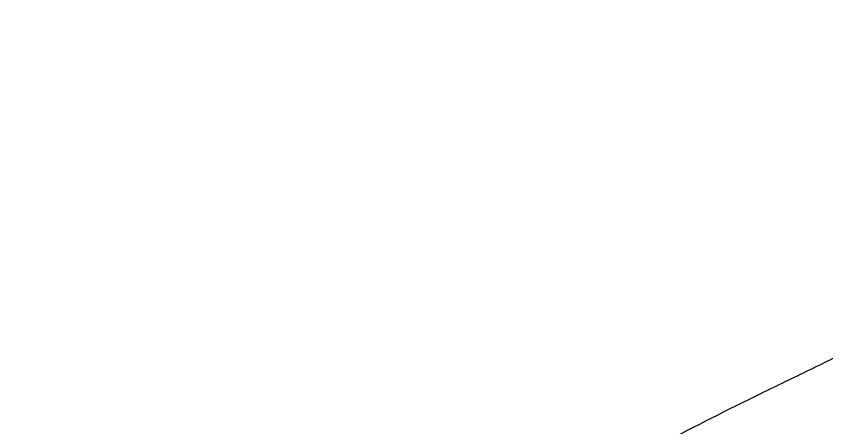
# Model space of a CAD drawing. Header units: millimetres. Extents: x 0 to 1818, y -1116 to 847.
# Drawn here: x 606.36 to 636.31, y 697.27 to 712.49 of the extents above; entities that cross this region are included whole.
import ezdxf

# ---------------------------------------------------------------- set-up
doc = ezdxf.new("R2010")
doc.units = ezdxf.units.MM
doc.layers.add('Blocks', color=7, linetype='Continuous')
doc.layers.add('Blocks$Inner', color=7, linetype='Continuous', lineweight=25, true_color=0x007f00)

# ---------------------------------------------------------------- blocks, each defined once
blk = doc.blocks.new('Series 7 3217 Office Chair Front')
at = {"layer": 'Blocks$Inner'}
for points, knots in [([(504.04, 517.258), (504.158, 518.312), (504.548, 521.056), (505.257, 524.692), (505.89, 527.685), (506.253, 529.392), (506.519, 530.67), (506.791, 531.942), (507.184, 533.627), (507.93, 536.549), (509.14, 540.666), (510.459, 544.756), (511.532, 548.046), (512.329, 550.537), (513.128, 553.034), (514.224, 556.339), (516.2, 562.083), (519.18, 570.282), (522.927, 580.091), (528.257, 593.016), (534.163, 605.776), (540.565, 618.241), (547.243, 630.566), (555.938, 645.734), (566.957, 663.705), (578.511, 681.194), (590.083, 698.616), (599.566, 713.305), (606.045, 723.562), (609.709, 729.47), (613.276, 735.435), (616.841, 741.449), (619.844, 746.786), (621.492, 749.867), (622.679, 752.196), (623.84, 754.538), (625.38, 757.675), (627.244, 761.625), (629.314, 766.424), (630.803, 770.475), (631.867, 773.761), (632.902, 777.081), (634.068, 781.274), (634.966, 785.49), (635.463, 788.857), (635.697, 791.364), (635.823, 793.887), (635.89, 797.301), (635.729, 801.586), (635.058, 806.623), (633.825, 811.34), (631.911, 815.791), (629.42, 820.077), (626.486, 824.053), (623.27, 827.621), (619.797, 830.77), (614.694, 834.508), (610.385, 836.77), (607.299, 838.047)], [0.4481907, 0.4481907, 0.4481907, 0.4481907, 0.453125, 0.4609375, 0.4648438, 0.4667969, 0.46875, 0.4707031, 0.4726562, 0.4765625, 0.484375, 0.4921875, 0.4960938, 0.5, 0.5039062, 0.5078125, 0.515625, 0.53125, 0.546875, 0.5625, 0.59375, 0.609375, 0.625, 0.65625, 0.6875, 0.71875, 0.75, 0.78125, 0.796875, 0.8046875, 0.8125, 0.828125, 0.8359375, 0.8398438, 0.84375, 0.8476562, 0.8515625, 0.859375, 0.8671875, 0.875, 0.8789062, 0.8828125, 0.890625, 0.8984375, 0.9023438, 0.90625, 0.9101562, 0.9140625, 0.921875, 0.9296875, 0.9375, 0.9453125, 0.953125, 0.9609375, 0.96875, 0.9765625, 0.984375, 1, 1, 1, 1]), ([(658.24, 720.771), (658.045, 719.305), (657.418, 716.966), (655.943, 713.844), (653.392, 710.465), (649.515, 706.993), (645.014, 704.152), (641.349, 702.212), (639.116, 701.098), (637.415, 700.258), (635.671, 699.406), (633.269, 698.246), (629.031, 696.119), (623.172, 692.603), (617.55, 687.719), (613.931, 683.301), (611.969, 680.443), (610.577, 678.154), (609.214, 675.712), (607.882, 673.095), (606.851, 670.789), (606.095, 668.885), (605.573, 667.432), (605.081, 665.961), (604.445, 663.975), (603.71, 661.448), (602.957, 658.355), (602.384, 655.204), (601.992, 652.015), (601.651, 647.757), (601.608, 644.576), (601.666, 642.471), (601.695, 641.432), (601.745, 640.396), (601.816, 639.365)], [-0.7, -0.7, -0.7, -0.7, -0.6, -0.55, -0.5, -0.45, -0.4, -0.375, -0.3625, -0.35, -0.3375, -0.325, -0.3, -0.25, -0.2, -0.175, -0.1625, -0.15, -0.1375, -0.125, -0.1125, -0.10625, -0.1, -0.09375, -0.0875, -0.075, -0.0625, -0.05, -0.0375, -0.025, 0, 0, 0, 0.0123475, 0.0123475, 0.0123475, 0.0123475])]:
    blk.add_open_spline(points, degree=3, knots=knots, dxfattribs=at)

msp = doc.modelspace()

# ---------------------------------------------------------------- block references
at = {"layer": 'Blocks'}
msp.add_blockref('Series 7 3217 Office Chair Front', (0, 0), dxfattribs=at)

doc.saveas('drawing.dxf')
